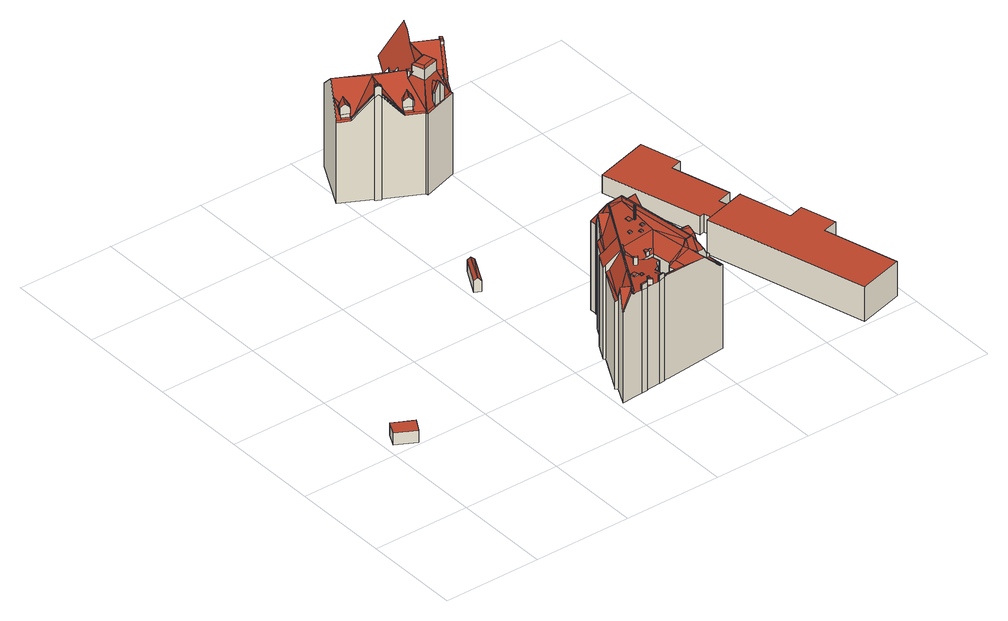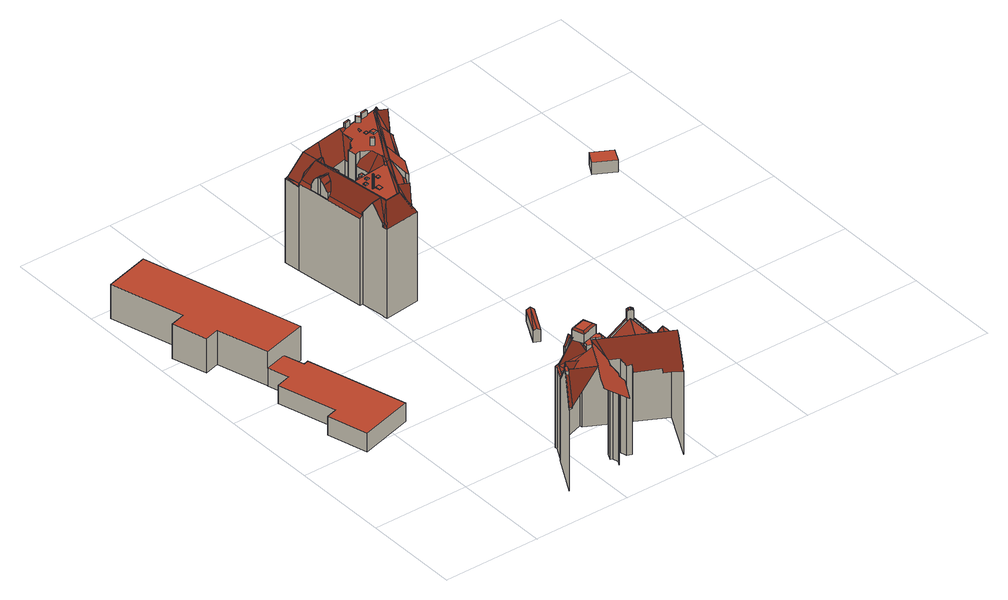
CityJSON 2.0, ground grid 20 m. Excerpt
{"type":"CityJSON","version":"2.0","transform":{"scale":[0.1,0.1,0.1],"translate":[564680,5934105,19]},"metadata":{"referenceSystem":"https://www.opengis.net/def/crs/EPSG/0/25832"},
"CityObjects":{
"building1":{"type":"Building","attributes":{"Grundfläche 2D":"14.034330","Grundhöhe NN":"20.843"},"geometry":[{"type":"Solid","lod":"3","boundaries":[[[[0,1,2,3]],[[4,5,3,2]],[[5,6,0,3]],[[6,7,1,0]],[[7,4,2,1]],[[7,6,5,4]]]],"semantics":{"surfaces":[{"type":"RoofSurface"},{"type":"WallSurface"},{"type":"GroundSurface"}],"values":[[0,1,1,1,1,2]]}}]},
"building2":{"type":"Building","attributes":{"Grundfläche 2D":"369.382963","Grundhöhe NN":"20.402"},"children":["building2-1","building2-2","building2-3","building2-4","building2-5","building2-6","building2-7","building2-8","building2-9","building2-10","building2-11","building2-12","building2-13","building2-14","building2-15","building2-16"],"geometry":[{"type":"Solid","lod":"3","boundaries":[[[[8,9,10]],[[8,11,9]],[[12,13,14]],[[15,16,17,18,19,20,21]],[[22,23,24,25,26,16,15]],[[27,24,23]],[[28,29,27,30,31,11,32]],[[9,11,31]],[[33,34,35,36,37,38,13,12,39,40,41,42,43,44,45,18,17,16,46,47,48,49,50,51,52,53,54]],[[55,25,24,56]],[[55,56,57]],[[58,57,59,60]],[[57,56,59]],[[61,62,58,60,63,64,65,66,67]],[[61,67,66,65,68,69]],[[35,34,61,69,68,70,37,36]],[[59,56,29]],[[59,71,60]],[[63,60,72,73,64]],[[60,71,72]],[[74,75,76,77,78,16,26,79]],[[80,81,82,83,84,83,82,85,86,87,88]],[[89,90,85,82,81,91,92]],[[93,94,95,96,97]],[[98,93,97]],[[95,99,100,96]],[[101,100,102]],[[100,103,102]],[[104,100,101]],[[96,100,104]],[[105,106,107,87,86,85,90,97,96]],[[108,87,107]],[[109,110,104,101]],[[111,110,109]],[[111,112,113,114,115]],[[111,116,110]],[[111,115,116]],[[117,118,119,120,121,122]],[[123,124,125,126]],[[127,126,128]],[[129,130,127]],[[129,119,131,132]],[[129,132,130]],[[120,133,134,135]],[[110,116,133]],[[134,136,135]],[[137,138,133,116,139]],[[138,134,133]],[[138,140,134]],[[141,142,143,135,136]],[[143,144,135]],[[145,146,147,148,149,150,151,152,153,107,106,105,96,104,110,133,120,119,129,127,128,154,155]],[[156,157,132,158]],[[132,131,158]],[[157,159,132]],[[160,123,126,127]],[[154,128,13,38]],[[126,13,128]],[[160,127,130,161]],[[162,161,130]],[[163,14,13,125]],[[125,13,126]],[[29,56,24,27]],[[153,59,29]],[[152,59,153]],[[164,165,61,34,33]],[[154,38,155]],[[155,37,145]],[[155,38,37]],[[145,64,146]],[[146,64,73,147]],[[145,37,70,68,65,64]],[[107,153,29,166]],[[166,108,107]],[[151,71,152]],[[152,71,59]],[[147,72,148]],[[147,73,72]],[[150,149,148,72,71,151]],[[140,167,134]],[[119,118,158,131]],[[121,120,135,144]],[[29,28,166]],[[28,32,11,87,108,166]],[[11,8,88,87]],[[16,78,46]],[[116,115,139]],[[136,134,167]],[[97,90,98]],[[103,100,99]],[[130,132,162]],[[46,78,77,47]],[[77,76,48,47]],[[48,76,75,49]],[[75,74,50,49]],[[53,165,164,54]],[[164,33,54]],[[139,115,114,137]],[[141,136,167,140]],[[98,90,89,93]],[[132,159,161,162]],[[168,8,10,169]],[[170,92,91,81,80,88,8,168]],[[89,92,170,171]],[[172,173,101,102,103,99,95,94,93,89,171,174,175]],[[109,101,173,176]],[[111,109,176,177]],[[178,113,112,111,177,179]],[[114,113,178,180]],[[180,181,141,140,138,137,114]],[[143,142,182,183]],[[144,143,183,184]],[[142,141,181,182]],[[121,144,184,185,122]],[[186,117,122,185]],[[187,157,156,158,188,189]],[[123,160,161,159,190,191,124]],[[158,118,117,186,188]],[[159,157,187,190]],[[192,193,194,40,39,12,14,163,125,124,191,195]],[[41,40,194,196]],[[42,41,196,197]],[[43,42,197,198]],[[199,200,18,45,44,43,198,201]],[[19,18,200,202]],[[20,19,202,203]],[[21,20,203,204]],[[10,9,31,30,27,23,22,15,21,204,205,206,207,208,209,169]],[[210,165,53,52,211]],[[52,51,212,211]],[[212,51,50,74,213]],[[74,79,214,213]],[[79,26,215,214]],[[26,25,216,215]],[[25,55,217,216]],[[55,57,218,217]],[[57,58,219,218]],[[58,62,61,220,219]],[[61,165,210,220]],[[200,199,201,198,197,196,194,193,192,195,191,190,187,189,188,186,185,184,183,182,181,180,178,179,177,176,173,172,175,174,171,170,168,169,209,208,207,206,205,204,203,202],[216,217,218,219,220,210,211,212,213,214,215]]]],"semantics":{"surfaces":[{"type":"RoofSurface"},{"type":"WallSurface"},{"type":"GroundSurface"}],"values":[[0,0,0,0,0,0,0,0,0,0,0,0,0,0,0,0,0,0,0,0,0,0,0,0,0,0,0,0,0,0,0,0,0,0,0,0,0,0,0,0,0,0,0,0,0,0,0,0,0,0,0,0,0,0,0,0,0,0,0,0,0,0,0,0,0,0,0,0,0,0,0,0,0,0,0,0,0,0,0,0,1,1,1,1,1,1,1,1,1,1,1,1,1,1,1,1,1,1,1,1,1,1,1,1,1,1,1,1,1,1,1,1,1,1,1,1,1,1,1,1,1,1,1,1,1,1,1,1,1,1,1,1,1,1,1,1,1,1,1,2]]}}]},
"building2-1":{"type":"BuildingInstallation","parents":["building2"],"geometry":[{"type":"MultiSurface","lod":"3","boundaries":[[[221,222,223,224]],[[225,226,224,223]],[[221,224,226,227]],[[227,228,222,221]],[[223,222,228,225]]],"semantics":{"surfaces":[{"type":"RoofSurface"},{"type":"WallSurface"}],"values":[0,1,1,1,1]}}]},
"building2-2":{"type":"BuildingInstallation","parents":["building2"],"geometry":[{"type":"MultiSurface","lod":"3","boundaries":[[[229,230,231,232]],[[232,231,233,234]],[[229,232,234,235]],[[230,229,235,236]],[[231,230,236,233]]],"semantics":{"surfaces":[{"type":"RoofSurface"},{"type":"WallSurface"}],"values":[0,1,1,1,1]}}]},
"building2-3":{"type":"BuildingInstallation","parents":["building2"],"geometry":[{"type":"MultiSurface","lod":"3","boundaries":[[[237,238,239,240]],[[237,240,241,242]],[[240,239,243,241]],[[238,237,242,244]],[[239,238,244,243]]],"semantics":{"surfaces":[{"type":"RoofSurface"},{"type":"WallSurface"}],"values":[0,1,1,1,1]}}]},
"building2-4":{"type":"BuildingInstallation","parents":["building2"],"geometry":[{"type":"MultiSurface","lod":"3","boundaries":[[[245,246,247,248]],[[248,247,249,250]],[[245,248,250,251]],[[246,245,251,252]],[[247,246,252,249]]],"semantics":{"surfaces":[{"type":"RoofSurface"},{"type":"WallSurface"}],"values":[0,1,1,1,1]}}]},
"building2-5":{"type":"BuildingInstallation","parents":["building2"],"geometry":[{"type":"MultiSurface","lod":"3","boundaries":[[[253,254,255,256]],[[254,253,257]],[[254,257,255]]],"semantics":{"surfaces":[{"type":"RoofSurface"},{"type":"WallSurface"}],"values":[0,1,1]}}]},
"building2-6":{"type":"BuildingInstallation","parents":["building2"],"geometry":[{"type":"MultiSurface","lod":"3","boundaries":[[[258,259,260,261,262]],[[259,258,263]],[[264,260,259,263]],[[264,261,260]]],"semantics":{"surfaces":[{"type":"RoofSurface"},{"type":"WallSurface"}],"values":[0,1,1,1]}}]},
"building2-7":{"type":"BuildingInstallation","parents":["building2"],"geometry":[{"type":"MultiSurface","lod":"3","boundaries":[[[265,266,267,268]],[[42,43,269,266,265]],[[269,270,267,266]],[[40,41,268,267,270]],[[41,42,265,268]]],"semantics":{"surfaces":[{"type":"RoofSurface"},{"type":"WallSurface"}],"values":[0,1,1,1,1]}}]},
"building2-8":{"type":"BuildingInstallation","parents":["building2"],"geometry":[{"type":"MultiSurface","lod":"3","boundaries":[[[271,272,273,274,275]],[[271,276,277,272]],[[276,278,277]],[[279,278,280]],[[280,278,281]],[[279,277,278]],[[281,282,283,280]],[[284,283,282]],[[285,286,284,282]],[[287,288,83,276,271,275]],[[276,83,82,281,278]],[[281,82,289,285,282]],[[286,285,289,85]],[[287,275,274,273,86,84]]],"semantics":{"surfaces":[{"type":"RoofSurface"},{"type":"WallSurface"}],"values":[0,0,0,0,0,0,0,0,0,1,1,1,1,1]}}]},
"building2-9":{"type":"BuildingInstallation","parents":["building2"],"geometry":[{"type":"MultiSurface","lod":"3","boundaries":[[[290,291,292,293]],[[294,295,293,292]],[[290,293,295,45]],[[45,296,291,290]],[[292,291,296,294]]],"semantics":{"surfaces":[{"type":"RoofSurface"},{"type":"WallSurface"}],"values":[0,1,1,1,1]}}]},
"building2-10":{"type":"BuildingInstallation","parents":["building2"],"geometry":[{"type":"MultiSurface","lod":"3","boundaries":[[[297,298,299,300]],[[300,299,301,302]],[[302,303,297,300]],[[298,297,303,304]],[[304,301,299,298]]],"semantics":{"surfaces":[{"type":"RoofSurface"},{"type":"WallSurface"}],"values":[0,1,1,1,1]}}]},
"building2-11":{"type":"BuildingInstallation","parents":["building2"],"geometry":[{"type":"MultiSurface","lod":"3","boundaries":[[[305,306,307,308]],[[19,20,306,305]],[[20,21,309,307,306]],[[17,310,308,307,309]],[[308,310,18,19,305]]],"semantics":{"surfaces":[{"type":"RoofSurface"},{"type":"WallSurface"}],"values":[0,1,1,1,1]}}]},
"building2-12":{"type":"BuildingInstallation","parents":["building2"],"geometry":[{"type":"MultiSurface","lod":"3","boundaries":[[[311,312,313,314]],[[315,312,311,316]],[[312,315,317,313]],[[317,318,314,313]],[[318,316,311,314]]],"semantics":{"surfaces":[{"type":"RoofSurface"},{"type":"WallSurface"}],"values":[0,1,1,1,1]}}]},
"building2-13":{"type":"BuildingInstallation","parents":["building2"],"geometry":[{"type":"MultiSurface","lod":"3","boundaries":[[[319,320,321,322,323,324,325,326,327,328,329,330]],[[323,322,331,332]],[[324,323,332,333]],[[319,330,334,335]],[[320,319,335,336]],[[321,320,336,337]],[[322,321,337,331]],[[325,324,333,338]],[[326,325,338,339]],[[327,326,339,340]],[[328,327,340,341]],[[329,328,341,342]],[[330,329,342,334]]],"semantics":{"surfaces":[{"type":"RoofSurface"},{"type":"WallSurface"}],"values":[0,1,1,1,1,1,1,1,1,1,1,1,1]}}]},
"building2-14":{"type":"BuildingInstallation","parents":["building2"],"geometry":[{"type":"MultiSurface","lod":"3","boundaries":[[[343,344,345,346]],[[346,345,347,348]],[[343,346,348,349]],[[344,343,349,350]],[[345,344,350,347]]],"semantics":{"surfaces":[{"type":"RoofSurface"},{"type":"WallSurface"}],"values":[0,1,1,1,1]}}]},
"building2-15":{"type":"BuildingInstallation","parents":["building2"],"geometry":[{"type":"MultiSurface","lod":"3","boundaries":[[[351,352,353,354]],[[355,356,354,353]],[[357,358,352,351]],[[351,354,356,357]],[[353,352,358,355]]],"semantics":{"surfaces":[{"type":"RoofSurface"},{"type":"WallSurface"}],"values":[0,1,1,1,1]}}]},
"building2-16":{"type":"BuildingInstallation","parents":["building2"],"geometry":[{"type":"MultiSurface","lod":"3","boundaries":[[[359,360,361,362,363,364,365,366,367,368,369,370,371,372]],[[370,369,373,64,66,65,70,37,36,361,360,359,372,371]],[[364,363,362,35,374,69,67,375,63,376,368,367,366,365]],[[376,373,369,368]]],"semantics":{"surfaces":[{"type":"RoofSurface"},{"type":"WallSurface"}],"values":[0,1,1,1]}}]},
"building3":{"type":"Building","attributes":{"Grundfläche 2D":"8.773182","Grundhöhe NN":"20.248"},"geometry":[{"type":"Solid","lod":"3","boundaries":[[[[377,378,379,380]],[[381,377,382]],[[377,381,378]],[[382,377,380,383,384]],[[381,382,384,385]],[[379,378,381,385,386]],[[380,379,386,383]],[[384,383,386,385]]]],"semantics":{"surfaces":[{"type":"RoofSurface"},{"type":"WallSurface"},{"type":"GroundSurface"}],"values":[[0,0,0,1,1,1,1,2]]}}]},
"building4":{"type":"Building","attributes":{"Grundfläche 2D":"1401.666564","Grundhöhe NN":"19.323"},"children":["building4-1","building4-2","building4-3","building4-4","building4-5","building4-6","building4-7","building4-8","building4-9","building4-10","building4-11","building4-12","building4-13"],"geometry":[{"type":"MultiSurface","lod":"3","boundaries":[[[387,388,389,390,391,392]],[[393,394,387,392,395,396,397,398]],[[387,399,388]],[[390,389,388]],[[387,394,400,399]],[[400,401,388,399]],[[390,388,401]],[[402,403,398,397,396,404,405]],[[394,401,400]],[[396,395,392,391,390,406,407,408,409,410,411,412,404]],[[406,390,401,394,393,413,414,415,407]],[[403,402,416,417,418,419,420,414,413,393,398]],[[416,402,405,421]],[[422,423,424,425,426,427,428,429,430,431,419,418,417,416,421,432]],[[433,428,427,434]],[[429,428,433,435,436,414,420,419,431,430]],[[437,438,435,433]],[[414,439,415]],[[440,438,437,433,434,441]],[[435,442,443]],[[435,444,445,442]],[[442,445,446,443]],[[438,440,447,444,435]],[[444,446,445]],[[448,449,450,451,452,411,410,409,408,407,415,439,453,454,455,456,457]],[[436,435,443,446,458,446,444,447,459,460,453,439,414]],[[461,440,441,462]],[[440,461,463,447]],[[463,464,465,464,447]],[[447,464,465,466,467,459]],[[448,457,468,469]],[[457,456,470,468]],[[460,471,454,453]],[[456,455,472,470]],[[471,460,459,467,466,473]],[[474,455,454,471]],[[475,471,474]],[[475,474,476]],[[477,478,465,464,463,479,480,481,477,482]],[[479,463,461,483,481,480]],[[473,466,465,478]],[[455,484,485,472]],[[476,474,471,473,486]],[[483,461,462,487]],[[488,489,490,491]],[[484,488,491,485]],[[489,492,493,490]],[[486,473,478,494]],[[495,476,486,496,497]],[[486,494,497,496]],[[497,494,478,477,498]],[[481,498,477]],[[499,500,475,476,495,497,501,502]],[[483,503,498,481]],[[497,498,501]],[[503,483,487,504]],[[505,506,507,508,509,510,492,489,488,484,455,474,471,475,500]],[[511,501,498]],[[511,512,501]],[[512,513,502,501]],[[514,513,512,511]],[[515,503,504,516]],[[517,518,514,511,498,503,515]],[[514,502,513]],[[499,502,519,517,520,500]],[[517,519,502,514,518]],[[521,515,516,522]],[[523,500,520,517,515,521,524,525]],[[526,527,525,524,521,522,528]],[[529,500,523,525,527,530]],[[526,530,527]]],"semantics":{"surfaces":[{"type":"RoofSurface"},{"type":"WallSurface"}],"values":[0,0,1,0,0,1,0,1,1,1,0,0,1,1,1,0,0,0,1,1,0,1,0,1,0,0,1,0,0,0,1,1,0,1,0,0,0,0,0,0,0,1,0,1,1,1,1,0,0,0,0,0,0,0,0,1,0,0,1,1,0,1,0,1,0,0,1,0,1,0,0]}}]},
"building4-1":{"type":"BuildingInstallation","parents":["building4"],"geometry":[{"type":"MultiSurface","lod":"3","boundaries":[[[531,532,533]],[[534,532,531]],[[535,536,537,532,534]],[[538,539,535]],[[536,535,539]],[[540,539,538]],[[537,541,532]],[[542,536,539]],[[532,541,543,533]],[[533,543,389,388,534,531]],[[388,401,538,535,534]],[[401,540,538]],[[542,539,540,401,544]]],"semantics":{"surfaces":[{"type":"RoofSurface"},{"type":"WallSurface"}],"values":[0,0,0,0,0,0,0,0,1,1,1,1,1]}}]},
"building4-2":{"type":"BuildingInstallation","parents":["building4"],"geometry":[{"type":"MultiSurface","lod":"3","boundaries":[[[545,546,547,548,549]],[[549,550,393,403,545]],[[546,545,403,402]],[[550,549,548,547,551,413]]],"semantics":{"surfaces":[{"type":"RoofSurface"},{"type":"WallSurface"}],"values":[0,1,1,1]}}]},
"building4-3":{"type":"BuildingInstallation","parents":["building4"],"geometry":[{"type":"MultiSurface","lod":"3","boundaries":[[[552,553,554,555,556]],[[555,557,558,556]],[[557,559,560,558]],[[561,562,563,564,565,566]],[[564,567,568,565]],[[562,561,560,559,563]],[[567,569,570,568]],[[570,569,571,572,573]],[[547,546,402,416,554,553,552]],[[554,416,417,418,419,431,430,429,428,571,569,567,564,563,559,557,555]],[[433,574,575,573,572,571,428]],[[575,576,577,578,420,579,580,551,547,552,556,558,560,561,566,565,568,570,573]]],"semantics":{"surfaces":[{"type":"RoofSurface"},{"type":"WallSurface"}],"values":[0,0,0,0,0,0,0,0,1,1,1,1]}}]},
"building4-4":{"type":"BuildingInstallation","parents":["building4"],"geometry":[{"type":"MultiSurface","lod":"3","boundaries":[[[581,582,583,575,574,584]],[[433,437,584,574]],[[585,582,581,584,437,435]],[[576,575,583,582,585,436]]],"semantics":{"surfaces":[{"type":"RoofSurface"},{"type":"WallSurface"}],"values":[0,1,1,1]}}]},
"building4-5":{"type":"BuildingInstallation","parents":["building4"],"geometry":[{"type":"MultiSurface","lod":"3","boundaries":[[[586,587,588,589]],[[587,590,588]],[[458,591,589,592]],[[593,586,589]],[[592,594,458]],[[595,596,594,597]],[[591,593,589]],[[458,594,596]],[[443,446,592,589,588]],[[446,594,592]],[[446,598,597,594]],[[595,597,598]],[[588,590,443]]],"semantics":{"surfaces":[{"type":"RoofSurface"},{"type":"WallSurface"}],"values":[0,0,0,0,0,0,0,0,1,1,1,1,1]}}]},
"building4-6":{"type":"BuildingInstallation","parents":["building4"],"geometry":[{"type":"MultiSurface","lod":"3","boundaries":[[[599,600,601,602,603]],[[601,600,604,605,606,607]],[[608,609,607,606,605]],[[610,611,612,613,614,603,602,615,609,608]],[[601,607,609,615,602]],[[603,616,617,618,464,600,599]],[[604,600,464,482,619,605]],[[477,605,619]],[[605,477,494,620,621,608]],[[486,622,623,624,625,616,603,614,613,612,611,610,608,621]]],"semantics":{"surfaces":[{"type":"RoofSurface"},{"type":"WallSurface"}],"values":[0,0,0,0,0,1,1,1,1,1]}}]},
"building4-7":{"type":"BuildingInstallation","parents":["building4"],"geometry":[{"type":"MultiSurface","lod":"3","boundaries":[[[626,627,628,629,630,631,632,633,634,635,636,616,625,624,623,622,486,621,637,638,639]],[[454,453,632,631]],[[634,633,640,641]],[[636,635,634,641,460,642]],[[616,636,642,467,617]],[[620,643,637,621]],[[644,638,637,643,496]],[[645,626,639,638,644,495]],[[627,626,645,646]],[[646,476,471,629,628,627]],[[471,474,630,629]],[[474,475,630]],[[475,474,454,631,630]],[[633,632,453,640]]],"semantics":{"surfaces":[{"type":"RoofSurface"},{"type":"WallSurface"}],"values":[0,1,1,1,1,1,1,1,1,1,1,1,1,1]}}]},
"building4-8":{"type":"BuildingInstallation","parents":["building4"],"geometry":[{"type":"MultiSurface","lod":"3","boundaries":[[[647,648,649,650,651,652,653]],[[650,654,655,656,657,658,651]],[[659,650,649,648,660,661]],[[659,662,663,655,654,650]],[[664,657,656,655,663,480]],[[665,666,667,651,658,657,664]],[[653,652,651,667,668,669,670]],[[670,479,660,648,647,653]]],"semantics":{"surfaces":[{"type":"RoofSurface"},{"type":"WallSurface"}],"values":[0,0,1,1,1,1,1,1]}}]},
"building4-9":{"type":"BuildingInstallation","parents":["building4"],"geometry":[{"type":"MultiSurface","lod":"3","boundaries":[[[671,672,673,674,675,668,667]],[[676,677,678,671,667,666]],[[672,671,678]],[[676,666,665]],[[668,675,669]]],"semantics":{"surfaces":[{"type":"RoofSurface"},{"type":"WallSurface"}],"values":[0,0,1,1,1]}}]},
"building4-10":{"type":"BuildingInstallation","parents":["building4"],"geometry":[{"type":"MultiSurface","lod":"3","boundaries":[[[679,680,681,682]],[[683,684,679,682,685]],[[686,683,685,687,688,689,690,691]],[[692,501,682,681]],[[501,502,693,694,689,688,687,685,682]],[[694,499,691,690,689]],[[681,680,692]]],"semantics":{"surfaces":[{"type":"RoofSurface"},{"type":"WallSurface"}],"values":[0,0,0,1,1,1,1]}}]},
"building4-11":{"type":"BuildingInstallation","parents":["building4"],"geometry":[{"type":"MultiSurface","lod":"3","boundaries":[[[695,696,697,698,699,700,701,702,703]],[[704,520,519,705,706,701,700,699,698,697]],[[706,518,515,521,695,703,702,701]],[[696,695,521,524]]],"semantics":{"surfaces":[{"type":"RoofSurface"},{"type":"WallSurface"}],"values":[0,1,1,1]}}]},
"building4-12":{"type":"BuildingInstallation","parents":["building4"],"geometry":[{"type":"MultiSurface","lod":"3","boundaries":[[[707,708,709,710,711,712]],[[524,525,527,713,710,709,696]],[[713,714,711,710]],[[715,716,707,712,711,714,717]],[[716,523,707]],[[704,697,708,707,523]],[[697,696,709,708]]],"semantics":{"surfaces":[{"type":"RoofSurface"},{"type":"WallSurface"}],"values":[0,1,1,1,1,1,1]}}]},
"building4-13":{"type":"BuildingInstallation","parents":["building4"],"geometry":[{"type":"MultiSurface","lod":"3","boundaries":[[[718,719,720,714,713,721,722,723]],[[718,723,724]],[[718,724,725]],[[527,526,721,713]],[[526,726,727,723,722,721]],[[724,723,727,728]],[[725,724,728,729]],[[720,719,718,725,729,730,529,717,714]]],"semantics":{"surfaces":[{"type":"RoofSurface"},{"type":"WallSurface"}],"values":[0,0,0,1,1,1,1,1]}}]},
"building5":{"type":"Building","attributes":{"Grundfläche 2D":"582.682938","Grundhöhe NN":"19.955"},"geometry":[{"type":"Solid","lod":"3","boundaries":[[[[731,732,733,734,735,736,737,738,739,740]],[[741,742,743,744,745,746,747,748,749,750,751]],[[735,734,752,753]],[[736,735,753,754]],[[737,736,754,755]],[[738,737,755,756]],[[739,738,756,757]],[[740,739,757,758]],[[759,741,732,731,740,758,760]],[[752,734,733,732,741,751,761]],[[748,747,746,762,763]],[[749,748,763,764]],[[750,749,764,765]],[[751,750,765,761]],[[742,741,759,766]],[[743,742,766,767]],[[744,743,767,768]],[[745,744,768,769]],[[746,745,769,762]],[[752,761,765,764,763,762,769,768,767,766,759,760,758,757,756,755,754,753]]]],"semantics":{"surfaces":[{"type":"RoofSurface"},{"type":"WallSurface"},{"type":"GroundSurface"}],"values":[[0,0,1,1,1,1,1,1,1,1,1,1,1,1,1,1,1,1,1,2]]}}]}
},
"vertices":[
[44,188,44],[59,215,44],[18,237,44],[4,210,44],[18,237,18],[4,210,18],[44,188,18],[59,215,18],
[635,121,193],[636,87,193],[638,87,193],[628,120,194],[426,67,235],[428,75,235],[424,67,235],[507,75,236],[507,81,230],[494,76,231],[486,73,232],[487,72,233],[498,73,235],[498,74,234],[508,75,236],[558,80,232],[571,109,208],[558,120,199],[529,116,202],[595,83,229],[606,117,215],[590,122,229],[631,86,195],[633,86,194],[621,119,200],[498,152,228],[496,168,228],[494,179,227],[494,183,227],[494,184,227],[431,73,235],[431,68,235],[445,69,234],[445,68,234],[457,69,233],[457,70,233],[464,71,233],[470,71,233],[504,107,230],[506,107,230],[514,112,229],[521,125,228],[527,126,228],[529,126,228],[526,143,227],[525,143,227],[516,142,228],[555,132,199],[568,131,208],[561,138,202],[556,178,202],[588,134,227],[578,207,227],[521,174,202],[540,176,202],[505,198,227],[501,198,227],[500,195,224],[501,197,227],[503,195,224],[499,191,221],[500,190,219],[495,187,225],[602,135,233],[582,300,235],[554,297,235],[527,126,200],[521,125,205],[514,112,214],[506,107,222],[504,107,224],[527,125,200],[630,156,199],[627,181,199],[627,171,200],[628,165,200],[628,149,202],[620,188,204],[625,148,204],[628,120,204],[635,121,199],[610,269,204],[610,268,204],[626,189,199],[616,270,199],[610,269,211],[610,270,212],[607,293,243],[587,290,243],[607,268,210],[610,268,210],[604,318,211],[600,317,211],[603,329,204],[604,322,204],[604,318,204],[585,304,243],[600,185,243],[601,178,243],[606,132,243],[621,119,217],[529,320,204],[551,300,243],[530,308,204],[529,305,205],[529,304,205],[530,304,207],[530,305,207],[534,303,213],[455,191,208],[459,188,213],[483,175,243],[502,210,243],[479,223,213],[474,226,207],[403,70,206],[400,65,206],[421,67,239],[427,78,239],[430,79,243],[429,78,243],[453,122,243],[423,104,209],[464,185,204],[421,105,204],[539,277,243],[511,264,210],[484,221,205],[508,266,205],[530,304,215],[520,287,243],[530,305,213],[509,267,211],[509,267,205],[504,269,199],[479,224,199],[479,223,199],[501,205,243],[540,277,243],[552,298,243],[583,302,243],[598,185,243],[602,152,243],[604,133,243],[591,132,243],[591,130,243],[431,77,243],[455,121,243],[416,108,199],[415,107,199],[459,188,199],[420,104,204],[412,88,243],[420,104,213],[421,105,209],[424,67,236],[516,142,211],[525,143,202],[606,117,217],[508,266,210],[635,121,14],[638,87,14],[616,270,14],[610,269,14],[604,322,14],[603,329,14],[610,270,14],[604,318,14],[529,320,14],[530,308,14],[529,304,14],[529,305,14],[530,304,14],[509,267,14],[504,269,14],[479,224,14],[479,223,14],[474,226,14],[455,191,14],[415,107,14],[459,188,14],[416,108,14],[420,104,14],[400,65,14],[424,67,14],[426,67,14],[445,69,14],[421,67,14],[445,68,14],[457,69,14],[457,70,14],[470,71,14],[486,73,14],[464,71,14],[487,72,14],[498,73,14],[498,74,14],[507,75,14],[508,75,14],[631,86,14],[633,86,14],[636,87,14],[525,143,14],[526,143,14],[529,126,14],[527,126,14],[527,125,14],[529,116,14],[558,120,14],[555,132,14],[561,138,14],[556,178,14],[521,174,14],
[490,138,245],[492,141,245],[486,145,245],[484,141,245],[486,145,229],[484,141,229],[490,138,229],[492,141,229],
[556,212,230],[561,212,230],[561,218,230],[555,217,230],[561,218,228],[555,217,228],[556,212,228],[561,212,228],
[543,221,231],[543,227,231],[537,226,231],[537,220,231],[537,220,229],[543,221,229],[537,226,229],[543,227,229],
[565,248,233],[564,258,233],[556,257,233],[557,247,233],[556,257,232],[557,247,231],[565,248,231],[564,258,232],
[484,99,231],[478,98,232],[478,91,232],[485,92,231],[478,98,231],
[546,185,210],[546,182,210],[555,183,210],[555,186,210],[553,186,210],[546,182,207],[555,183,207],
[457,69,245],[457,73,245],[445,72,245],[445,68,245],[457,73,233],[445,72,234],
[629,156,226],[612,154,226],[621,148,212],[628,149,212],[630,149,212],[628,165,233],[605,166,236],[627,169,236],[606,168,235],[606,168,234],[627,171,234],[626,181,226],[608,176,228],[609,179,226],[625,189,212],[616,187,212],[630,149,200],[629,156,200],[625,189,200],
[470,71,245],[472,74,245],[465,80,244],[463,76,244],[465,80,233],[463,76,233],[472,74,233],
[568,224,231],[574,225,231],[573,231,231],[567,230,231],[573,231,229],[567,230,229],[568,224,229],[574,225,229],
[487,72,244],[498,73,244],[497,76,244],[486,75,244],[497,76,232],[486,75,232],
[540,177,212],[546,177,212],[545,185,213],[540,185,213],[546,177,203],[540,177,203],[545,185,210],[540,185,210],
[569,248,261],[568,248,261],[568,247,261],[568,246,261],[568,245,261],[569,245,261],[570,245,261],[570,246,261],[571,246,261],[571,247,261],[570,247,261],[570,248,261],[568,246,231],[568,245,231],[569,245,231],[570,248,231],[569,248,231],[568,248,231],[568,247,231],[570,245,231],[570,246,231],[571,246,231],[571,247,231],[570,247,231],
[470,111,234],[468,120,234],[459,118,234],[461,110,234],[459,118,231],[461,110,232],[470,111,231],[468,120,231],
[479,106,232],[478,112,232],[472,111,232],[473,105,232],[472,111,231],[473,105,231],[479,106,231],[478,112,231],
[494,184,229],[494,183,229],[490,177,228],[493,175,228],[494,179,228],[497,183,229],[503,195,229],[504,196,229],[505,198,229],[507,202,229],[504,203,229],[501,198,229],[501,197,229],[500,195,229],[504,203,228],[497,183,224],[504,196,225],[507,202,227],
[410,487,41],[440,544,41],[434,547,36],[404,490,36],[446,541,36],[416,483,36],[404,490,12],[416,483,12],[446,541,12],[434,547,12],
[398,856,178],[401,862,185],[401,863,185],[405,887,207],[394,866,185],[391,860,178],[415,847,178],[414,848,178],[390,859,178],[389,857,176],[396,853,176],[412,845,176],[401,862,178],[417,854,178],[417,854,185],[449,826,221],[413,844,178],[389,857,3],[449,826,3],[414,904,225],[416,908,230],[419,915,223],[439,953,187],[441,955,184],[442,958,181],[442,958,3],[417,848,179],[481,873,228],[423,904,230],[447,823,221],[449,822,223],[451,821,226],[453,820,228],[457,827,228],[447,823,3],[451,821,3],[453,820,3],[455,819,3],[456,819,3],[457,818,3],[458,817,3],[458,817,222],[457,818,224],[456,819,225],[455,819,226],[449,822,3],[460,820,222],[460,820,3],[497,805,178],[496,807,179],[495,802,178],[497,800,176],[536,846,230],[529,784,176],[529,784,3],[500,811,178],[500,811,185],[513,796,178],[516,803,178],[516,803,185],[532,786,178],[512,903,196],[517,913,186],[471,936,187],[474,941,182],[455,951,182],[545,842,230],[545,841,230],[544,875,204],[525,885,204],[522,899,195],[523,818,201],[531,837,219],[533,837,220],[531,779,176],[531,779,3],[533,784,178],[544,805,227],[547,811,240],[541,828,240],[535,833,228],[522,899,3],[512,903,3],[525,885,3],[553,837,230],[544,875,3],[567,836,240],[553,838,229],[553,838,230],[554,838,229],[578,816,228],[573,818,240],[553,790,178],[579,798,178],[599,805,178],[564,811,227],[604,802,176],[551,890,204],[551,890,3],[569,841,233],[604,802,3],[547,892,199],[544,904,192],[544,904,3],[547,892,3],[549,913,192],[549,913,3],[572,834,230],[571,849,220],[570,845,227],[572,850,220],[599,807,178],[610,846,187],[592,908,230],[603,829,185],[611,843,185],[603,807,176],[603,807,3],[611,940,230],[624,966,230],[625,966,230],[622,966,227],[566,964,181],[540,917,182],[609,826,178],[603,829,178],[611,843,178],[617,840,178],[621,839,176],[621,839,3],[618,843,178],[617,841,178],[617,843,179],[618,844,179],[622,839,176],[622,839,3],[639,883,230],[640,873,220],[644,880,230],[666,920,176],[647,886,221],[666,920,3],[659,920,179],[661,921,178],
[401,863,198],[402,867,197],[400,863,197],[401,862,199],[409,858,207],[420,879,207],[419,879,206],[417,854,198],[418,855,197],[417,854,197],[406,875,197],[424,866,197],[400,863,185],[418,855,185],
[413,844,181],[449,826,226],[451,830,226],[417,848,182],[416,849,181],[416,849,179],[451,830,221],
[451,830,243],[449,826,243],[447,823,243],[449,822,244],[452,830,244],[450,822,245],[453,829,245],[451,821,246],[455,828,246],[457,828,246],[454,823,246],[453,820,246],[455,819,246],[458,827,246],[457,827,246],[456,819,245],[460,826,245],[457,818,244],[460,826,244],[458,817,243],[460,820,243],[462,825,243],[460,820,226],[462,825,226],[462,825,222],[460,826,225],[458,827,226],[457,828,228],[455,828,226],
[497,805,181],[497,806,181],[496,807,182],[495,802,181],[497,806,179],
[520,827,206],[519,826,205],[500,811,197],[509,806,207],[507,823,197],[522,821,202],[516,803,200],[521,827,207],[516,803,199],[524,813,197],[524,815,198],[518,802,197],[518,802,185],
[537,826,251],[544,805,251],[547,811,254],[541,828,254],[536,831,251],[574,814,251],[578,816,251],[577,816,251],[573,818,254],[570,841,251],[567,836,254],[569,841,251],[566,840,251],[556,837,251],[553,836,251],[537,831,251],[555,832,254],[536,831,233],[536,831,228],[537,826,228],[578,816,227],[570,841,230],[570,841,233],[566,840,233],[556,837,233],[553,836,233],[537,831,233],
[571,850,233],[563,854,233],[554,838,233],[553,837,233],[553,838,233],[545,841,233],[545,842,233],[535,846,233],[532,838,233],[533,837,233],[535,836,233],[571,841,233],[570,846,233],[571,849,233],[535,846,229],[532,838,221],[535,836,222],[571,841,227],[570,846,224],[571,850,220],[563,854,229],
[553,790,205],[554,788,205],[556,789,208],[567,792,223],[565,797,223],[555,794,208],[552,793,205],[578,796,207],[580,796,205],[579,798,205],[579,801,205],[577,801,207],[567,792,177],[554,788,177],[556,789,177],[578,796,177],[580,796,177],[579,801,186],[577,801,186],[577,801,200],[565,797,219],[555,794,200],[555,794,186],[552,793,186],
[563,806,219],[560,805,214],[558,803,210],[556,801,205],[553,798,200],[576,805,200],[572,806,206],[566,807,214],
[590,835,198],[590,833,197],[602,827,197],[603,829,199],[587,847,206],[589,838,200],[607,836,206],[592,848,203],[611,843,199],[612,844,197],[612,845,197],[610,846,197],[601,851,197],[602,827,185],[612,844,185],[612,845,185],
[622,839,180],[640,873,224],[635,876,224],[618,844,183],[617,843,182],[617,842,181],[616,842,180],[617,841,180],[621,839,180],[635,876,220],[617,842,179],[616,842,179],
[639,883,231],[635,876,231],[640,873,231],[647,886,231],[642,889,231],[642,888,231],[647,886,224],[642,889,224],[642,888,222],[639,883,229],[642,889,221],
[660,922,182],[659,921,183],[659,920,184],[666,920,180],[665,921,180],[662,922,180],[661,922,180],[661,923,180],[665,921,176],[662,922,178],[661,922,178],[661,923,179],[660,922,179],
[889,354,83],[889,356,83],[844,344,83],[796,331,83],[886,2,83],[978,27,83],[937,178,83],[968,187,83],[948,259,83],[918,250,83],[889,356,49],[877,399,49],[907,408,49],[874,528,49],[898,535,49],[876,618,49],[873,617,49],[766,588,49],[822,383,49],[832,386,49],[844,344,49],[796,331,10],[886,2,10],[978,27,10],[937,178,10],[968,187,10],[948,259,10],[918,250,10],[889,356,10],[889,354,10],[844,344,10],[876,618,10],[766,588,10],[822,383,10],[832,386,10],[877,399,10],[907,408,10],[874,528,10],[898,535,10]
]}
